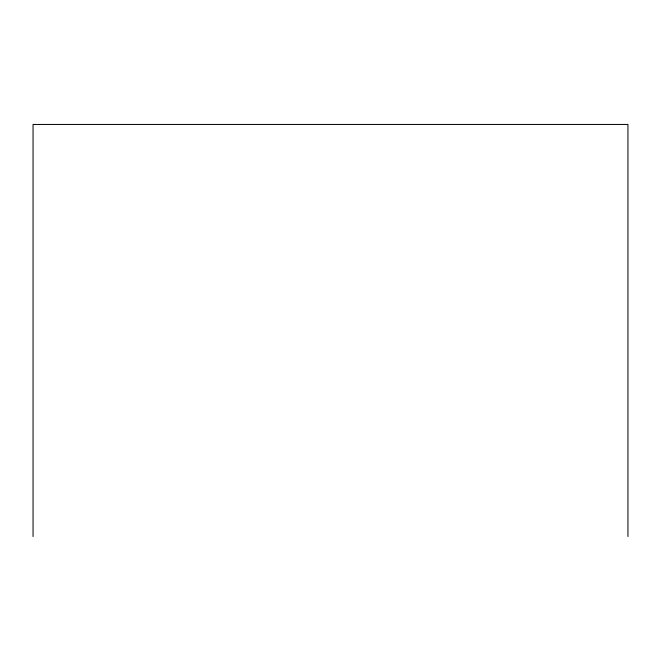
<?xml version="1.0" encoding="UTF-8"?>
<svg xmlns="http://www.w3.org/2000/svg" width="661" height="661" viewBox="0 0 661 661"><rect width="100%" height="100%" fill="white"/><g stroke="black" fill="none" stroke-linecap="round" stroke-linejoin="round"><path stroke-width="0.99" d="M627.95 536.55L627.95 124.45L33.05 124.45L33.05 536.55"/></g></svg>
